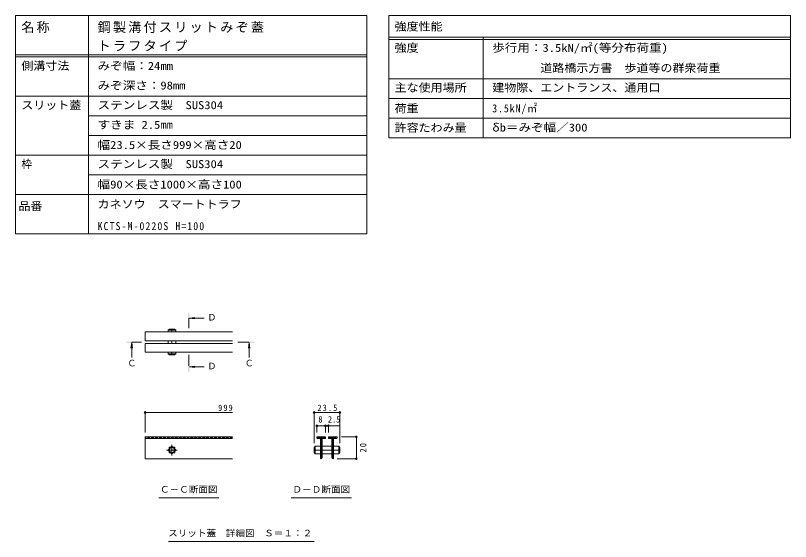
# Model space of a CAD drawing. Units: millimetres on the paper, enlarged 5 times, with parts at other scales. Extents: x -1624 to 1942, y -1375 to 1322.
# Drawn here: x 168 to 1942, y 117 to 1322 of the extents above; entities that cross this region are included whole.
import ezdxf
from ezdxf.enums import TextEntityAlignment as Align

# ---------------------------------------------------------------- set-up
doc = ezdxf.new("R2010")
doc.units = ezdxf.units.MM
doc.header["$LTSCALE"] = 5
doc.header["$PDMODE"] = 32
doc.header["$PDSIZE"] = 4
for name, pattern in [('CHAIN1', [8, 5, -1, 1, -1]), ('CHAIN2', [12, 9, -1, 1, -1]), ('DASHED1', [1.8, 1.2, -0.6])]:
    doc.linetypes.add(name, pattern=pattern)
for name, color, linetype, lineweight in [('D-2', 3, 'Continuous', 18), ('D-4', 7, 'Continuous', 18), ('D-5', 4, 'Continuous', 18), ('F-F_F-Fﾚｲﾔ', 3, 'Continuous', 18)]:
    doc.layers.add(name, color=color, linetype=linetype, lineweight=lineweight)
doc.styles.add('ＭＳ ゴシック', font='')
doc.styles.get('ＭＳ ゴシック').set_extended_font_data('MS Gothic')

msp = doc.modelspace()

# ---------------------------------------------------------------- linework, layer by layer
at = {"layer": 'D-2'}
for p, q in [((465.104, 596.841), (665.104, 596.841)), ((465.104, 596.841), (465.104, 576.841)), ((520.477, 603.091), (517.513, 600.591)), ((517.513, 600.591), (517.513, 596.842)), ((517.513, 600.591), (535.191, 600.591)), ((532.227, 603.091), (520.477, 603.091)), ((526.352, 600.591), (526.352, 596.842)), ((532.227, 603.091), (535.191, 600.591)), ((535.191, 600.591), (535.191, 596.842)), ((665.104, 576.841), (465.104, 576.841)), ((465.104, 570.592), (665.104, 570.592)), ((465.104, 570.592), (465.104, 550.592)), ((517.513, 570.592), (517.513, 576.841)), ((526.352, 576.841), (526.352, 570.592)), ((535.191, 570.592), (535.191, 576.841)), ((465.104, 550.592), (665.104, 550.592)), ((517.513, 546.842), (517.513, 550.592)), ((526.352, 546.842), (526.352, 550.592)), ((535.191, 546.842), (535.191, 550.592)), ((517.513, 546.842), (535.191, 546.842)), ((520.477, 544.342), (517.513, 546.842)), ((532.227, 544.342), (520.477, 544.342)), ((532.227, 544.342), (535.191, 546.842)), ((465.104, 356.509), (665.104, 356.509)), ((465.104, 356.509), (465.104, 306.509)), ((858.21, 356.259), (858.21, 354.259)), ((877.96, 356.509), (858.46, 356.509)), ((878.21, 354.259), (878.21, 356.259)), ((884.46, 356.259), (884.46, 354.259)), ((904.21, 356.509), (884.71, 356.509)), ((904.46, 354.259), (904.46, 356.259)), ((665.104, 353.009), (465.104, 353.009)), ((859.46, 353.009), (865.21, 353.009)), ((859.96, 354.759), (876.46, 354.759)), ((866.46, 354.759), (866.46, 308.259)), ((868.21, 354.759), (868.21, 308.259)), ((869.96, 308.259), (869.96, 351.759)), ((871.21, 353.009), (876.96, 353.009)), ((885.71, 353.009), (891.46, 353.009)), ((886.21, 354.759), (902.71, 354.759)), ((892.71, 354.759), (892.71, 308.259)), ((894.46, 354.759), (894.46, 308.259)), ((896.21, 308.259), (896.21, 351.759)), ((897.46, 353.009), (903.21, 353.009)), ((519.852, 332.76), (519.852, 328.598)), ((524.014, 332.76), (519.852, 332.76)), ((851.96, 332.134), (854.46, 335.098)), ((851.96, 320.384), (851.96, 332.134)), ((851.96, 320.384), (854.46, 317.421)), ((854.46, 335.098), (866.46, 335.098)), ((854.46, 335.098), (854.46, 317.421)), ((866.46, 326.259), (854.46, 326.259)), ((869.96, 335.098), (892.71, 335.098)), ((892.71, 326.259), (869.96, 326.259)), ((908.21, 335.098), (896.21, 335.098)), ((896.21, 326.259), (908.21, 326.259)), ((910.71, 320.384), (908.21, 317.421)), ((910.71, 320.384), (910.71, 332.134)), ((465.104, 306.509), (665.104, 306.509)), ((854.46, 317.421), (866.46, 317.421)), ((869.96, 317.421), (892.71, 317.421)), ((908.21, 317.421), (896.21, 317.421))]:
    msp.add_line(p, q, dxfattribs=at)
at = {"layer": 'D-2', "linetype": 'DASHED1'}
msp.add_line((665.104, 354.759), (465.104, 354.759), dxfattribs=at)
at = {"layer": 'D-2', "linetype": 'CHAIN2'}
for p, q in [((526.352, 313.884), (526.352, 338.634)), ((538.727, 326.259), (513.977, 326.259))]:
    msp.add_line(p, q, dxfattribs=at)
at = {"layer": 'D-2'}
msp.add_lwpolyline([(535.191, 326.259), (526.352, 335.098), (517.513, 326.259), (526.352, 317.421)], close=True, dxfattribs=at)
for points in [[(519.852, 323.921), (519.852, 319.759), (524.014, 319.759)], [(532.853, 328.598), (532.853, 332.76), (528.69, 332.76)], [(528.69, 319.759), (532.853, 319.759), (532.853, 323.921)], [(910.71, 332.134), (908.21, 335.098), (908.21, 317.421)]]:
    msp.add_lwpolyline(points, dxfattribs=at)
msp.add_circle((526.352, 326.259), 5.875, dxfattribs=at)
for centre, radius, start, end in [((520.344, 594.627), 8.466, 44.79445, 89.10294), ((532.36, 594.627), 8.466, 90.89706, 135.20555), ((520.344, 552.806), 8.466, 270.89706, 315.20555), ((532.36, 552.806), 8.466, 224.79445, 269.10294), ((858.46, 356.259), 0.25, 90, 180), ((877.96, 356.259), 0.25, 0, 90), ((884.71, 356.259), 0.25, 90, 180), ((904.21, 356.259), 0.25, 0, 90), ((859.46, 354.259), 1.25, 180, 270), ((865.21, 351.759), 1.25, 0, 90), ((869.96, 353.009), 1.75, 89.99998, 180), ((871.21, 351.759), 1.25, 90, 180), ((876.96, 354.259), 1.25, 270, 0), ((885.71, 354.259), 1.25, 180, 270), ((891.46, 351.759), 1.25, 0, 90), ((896.21, 353.009), 1.75, 89.99998, 180), ((897.46, 351.759), 1.25, 90, 180), ((903.21, 354.259), 1.25, 270, 0), ((860.424, 332.267), 8.466, 180.89706, 225.20555), ((860.424, 320.252), 8.466, 134.79445, 179.10294), ((902.245, 332.267), 8.466, 314.79445, 359.10294), ((902.245, 320.252), 8.466, 0.89706, 45.20555), ((868.21, 308.259), 1.75, 179.99998, 0), ((894.46, 308.259), 1.75, 179.99998, 0)]:
    msp.add_arc(centre, radius, start, end, dxfattribs=at)
at = {"layer": 'D-2', "linetype": 'DASHED1'}
for start, end in [(146.36488, 213.63512), (56.36488, 123.63512), (236.36488, 303.63512), (326.36488, 33.63512)]:
    msp.add_arc((526.352, 326.259), 6.375, start, end, dxfattribs=at)
at = {"layer": 'D-4'}
for p, q in [((465.104, 414.054), (465.104, 366.509)), ((465.104, 412.554), (665.104, 412.554)), ((851.96, 414.054), (851.96, 342.134)), ((851.96, 412.554), (910.71, 412.554)), ((910.71, 414.054), (910.71, 342.134)), ((858.21, 383.453), (858.21, 366.259)), ((858.21, 381.953), (878.21, 381.953)), ((878.21, 383.453), (878.21, 366.259)), ((878.21, 381.953), (884.46, 381.953)), ((884.46, 383.453), (884.46, 366.259)), ((884.46, 381.953), (909.189, 381.953)), ((950.086, 356.509), (914.21, 356.509)), ((948.586, 306.509), (948.586, 356.509)), ((950.086, 306.509), (904.46, 306.509))]:
    msp.add_line(p, q, dxfattribs=at)
for p in [(465.104, 412.554), (851.96, 412.554), (910.71, 412.554), (858.21, 381.953), (878.21, 381.953), (884.46, 381.953), (948.586, 356.509), (948.586, 306.509)]:
    msp.add_point(p, dxfattribs=at)
at = {"layer": 'D-5', "linetype": 'CHAIN1'}
for p, q in [((565.104, 628.654), (565.104, 605.348)), ((434.23, 573.717), (456.903, 573.717)), ((677.066, 573.717), (702.997, 573.717)), ((565.104, 544.211), (565.104, 516.965))]:
    msp.add_line(p, q, dxfattribs=at)
at = {"layer": 'D-5'}
for p, q in [((566.354, 628.654), (578.747, 627.023)), ((434.23, 572.467), (432.598, 560.073)), ((434.23, 572.467), (434.23, 538.717)), ((434.23, 572.467), (435.861, 560.073)), ((702.997, 572.467), (701.366, 560.073)), ((702.997, 572.467), (702.997, 538.717)), ((702.997, 572.467), (704.629, 560.073)), ((566.354, 516.965), (578.747, 518.596)), ((566.354, 516.965), (600.104, 516.965)), ((566.354, 516.965), (578.747, 515.333))]:
    msp.add_line(p, q, dxfattribs=at)
at = {"layer": 'D-5', "color": 7}
for p, q in [((496.104, 216.889), (634.104, 216.889)), ((799.595, 216.889), (937.595, 216.889)), ((518.658, 116.889), (851.658, 116.889))]:
    msp.add_line(p, q, dxfattribs=at)
at = {"layer": 'D-5'}
msp.add_lwpolyline([(600.104, 628.654), (566.354, 628.654), (578.747, 630.286)], dxfattribs=at)
for points in [[(563.854, 616.154), (566.354, 616.154), (563.854, 641.154), (566.354, 641.154)], [(421.73, 572.467), (446.73, 572.467), (421.73, 574.967), (446.73, 574.967)], [(690.497, 572.467), (715.497, 572.467), (690.497, 574.967), (715.497, 574.967)], [(563.854, 504.465), (566.354, 504.465), (563.854, 529.465), (566.354, 529.465)]]:
    msp.add_solid(points, dxfattribs=at)
at = {"layer": 'F-F_F-Fﾚｲﾔ', "color": 7}
for p, q in [((168.238, 1321.664), (972.633, 1321.664)), ((168.238, 1321.664), (168.238, 821.664)), ((335.526, 1321.664), (335.526, 821.664)), ((972.633, 1321.664), (972.633, 821.664)), ((1022.633, 1321.664), (1942.5, 1321.664)), ((1022.633, 1321.664), (1022.633, 1041.664)), ((1942.5, 1321.664), (1942.5, 1041.664)), ((1022.633, 1271.664), (1942.5, 1271.664)), ((1022.633, 1266.664), (1942.5, 1266.664)), ((1239.003, 1271.664), (1239.003, 1041.664)), ((168.238, 1231.664), (972.633, 1231.664)), ((168.238, 1226.664), (972.633, 1226.664)), ((1022.633, 1176.664), (1942.5, 1176.664)), ((168.238, 1136.664), (972.633, 1136.664)), ((1022.633, 1131.664), (1942.5, 1131.664)), ((335.526, 1091.664), (972.633, 1091.664)), ((1022.633, 1086.664), (1942.5, 1086.664)), ((335.526, 1046.664), (972.633, 1046.664)), ((1022.633, 1041.664), (1942.5, 1041.664)), ((168.238, 1001.664), (972.633, 1001.664)), ((335.526, 956.664), (972.633, 956.664)), ((168.238, 911.664), (972.633, 911.664)), ((168.238, 821.664), (972.633, 821.664))]:
    msp.add_line(p, q, dxfattribs=at)

# ---------------------------------------------------------------- texts
at = {"layer": 'D-4', "color": 2, "style": 'ＭＳ ゴシック'}
msp.add_text('8', height=14.66, dxfattribs=at).set_placement((861.436, 384.953), align=Align.BOTTOM_LEFT)
at = {"layer": 'D-4', "color": 2, "style": 'ＭＳ ゴシック', "width": 0.9}
msp.add_text('2.5', height=14.66, dxfattribs=at).set_placement((883.45, 384.953), align=Align.BOTTOM_LEFT)
at = {"layer": 'D-4', "color": 2, "char_height": 14.66, "attachment_point": 7, "style": 'ＭＳ ゴシック'}
for s, insert in [('\\T1.27;\\W0.9;999', (632.123, 415.554)), ('\\T1.28;\\W0.9;23.5', (859.46, 415.554))]:
    msp.add_mtext(s, dxfattribs=dict(at, insert=insert))
at = {"layer": 'D-4', "color": 2, "insert": (971.586, 320.884), "char_height": 14.66, "attachment_point": 7, "rotation": 90, "style": 'ＭＳ ゴシック'}
msp.add_mtext('\\T1.27;\\W0.95;20', dxfattribs=at)
at = {"layer": 'D-5', "color": 2, "style": 'ＭＳ ゴシック'}
for s, p in [('Ｄ', (607.604, 618.654)), ('Ｃ', (424.23, 513.717)), ('Ｃ', (692.997, 513.717)), ('Ｄ', (607.604, 506.965))]:
    msp.add_text(s, height=14.66, dxfattribs=at).set_placement(p, align=Align.BOTTOM_LEFT)
at = {"layer": 'D-5', "color": 2, "style": 'ＭＳ ゴシック', "width": 1.1}
for s, p in [('Ｃ－Ｃ断面図', (498.854, 224.389)), ('Ｄ－Ｄ断面図', (802.345, 224.389)), ('スリット蓋\u3000詳細図\u3000Ｓ＝１：２', (517.658, 124.389))]:
    msp.add_text(s, height=14.66, dxfattribs=at).set_placement(p, align=Align.BOTTOM_LEFT)
at = {"layer": 'F-F_F-Fﾚｲﾔ', "style": 'ＭＳ ゴシック'}
for s, width, p in [('強度性能', 1.1, (1035.942, 1281.664)), ('歩行用：3.5kN/㎡(等分布荷重)', 1.15, (1259.671, 1232.914)), ('強度', 1.1, (1035.942, 1232.914)), ('側溝寸法', 1.1, (181.547, 1191.664)), ('みぞ幅：24mm', 1.15, (356.194, 1191.664)), ('\u3000\u3000\u3000\u3000道路橋示方書\u3000歩道等の群衆荷重', 1.1, (1259.671, 1186.664)), ('みぞ深さ：98mm', 1.15, (356.194, 1146.664)), ('主な使用場所', 1.1, (1035.942, 1141.664)), ('建物際、エントランス、通用口', 1.1, (1259.671, 1141.664)), ('スリット蓋', 1.1, (181.547, 1101.664)), ('ステンレス製\u3000SUS304', 1.15, (356.194, 1101.664)), ('荷重', 1.1, (1035.942, 1093.764)), ('すきま 2.5㎜', 1.15, (356.194, 1056.664)), ('許容たわみ量', 1.1, (1035.942, 1049.824)), ('δb＝みぞ幅／300', 1.15, (1259.671, 1050.414)), ('幅23.5×長さ999×高さ20', 1.15, (356.194, 1010.414)), ('ステンレス製\u3000SUS304', 1.15, (356.194, 966.664)), ('幅90×長さ1000×高さ100', 1.15, (356.194, 919.814)), ('品番', 1.1, (174.881, 870.378)), ('カネソウ\u3000スマートトラフ', 1.1, (356.194, 874.814))]:
    msp.add_text(s, height=18.33, dxfattribs=dict(at, width=width)).set_placement(p, align=Align.BOTTOM_LEFT)
msp.add_text('枠', height=18.33, dxfattribs=at).set_placement((181.547, 966.664), align=Align.BOTTOM_LEFT)
at = {"layer": 'F-F_F-Fﾚｲﾔ', "attachment_point": 7, "style": 'ＭＳ ゴシック'}
for s, insert, char_height in [('\\T1.17;名称', (181.547, 1281.664), 21.99), ('\\T1.17;鋼製溝付スリットみぞ蓋\u3000', (356.194, 1281.664), 21.99), ('\\T1.17;トラフタイプ\u3000', (356.194, 1239.998), 21.99), ('\\T1.19;\\W0.9;3.5kN/㎡', (1259.671, 1095.414), 18.33), ('\\T1.22;\\W0.9;KCTS-M-0220S\\~H=100', (356.194, 829.814), 18.33)]:
    msp.add_mtext(s, dxfattribs=dict(at, insert=insert, char_height=char_height))

doc.saveas('drawing.dxf')
